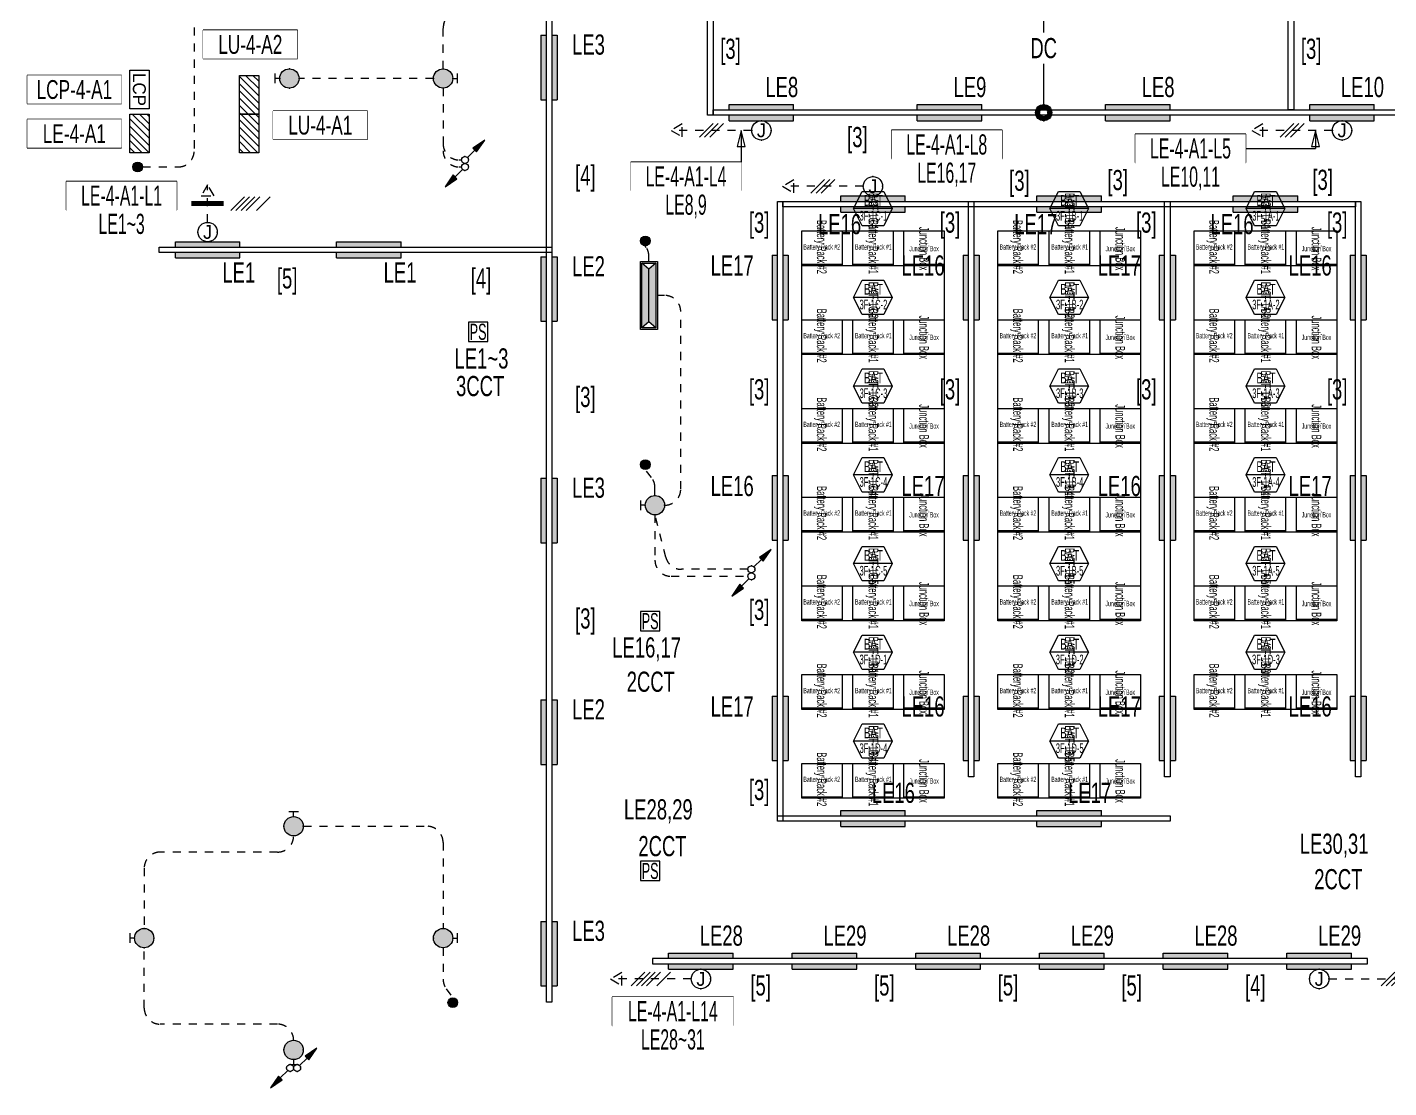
# Model space of a CAD drawing. Header units: millimetres. Extents: x 86947 to 500447, y -530175 to 1059536.
# Drawn here: x 90549 to 115873, y 463472 to 483193 of the extents above; entities that cross this region are included whole.
import ezdxf
from ezdxf.enums import TextEntityAlignment as Align

# ---------------------------------------------------------------- set-up
doc = ezdxf.new("R2010")
doc.units = ezdxf.units.MM
doc.header["$LTSCALE"] = 150
doc.set_wipeout_variables(frame=1)
doc.linetypes.add('D1', pattern=[3, 1, -1, 1])
for name, color, linetype in [('------01 Distribution Panel', 3, 'Continuous'), ('------01 Distribution Panel_UPS_Emgency', 232, 'Continuous'), ('------02 Etc Panel', 3, 'Continuous'), ('------03 Lighting Fixture', 3, 'Continuous'), ('------04 Lighting Switch', 2, 'Continuous'), ('------04 Number of Strands (가닥수)', 1, 'Continuous'), ('-----20 General Symbol', 3, 'Continuous'), ('-----23 Concealed or Exposed Wire', 4, 'D1'), ('-----25 Emergency Lighting Embeded Wire in Ceiling or Wall', 1, 'Continuous'), ('-----28 Race Way', 1, 'Continuous'), ('-----29 Indicator', 1, 'Continuous'), ('-----33 Equipment', 5, 'Continuous'), ('-----36 Dimension', 1, 'Continuous'), ('e', 1, 'Continuous')]:
    doc.layers.add(name, color=color, linetype=linetype)
doc.styles.add('ELEC', font='Dotum.ttf')

# ---------------------------------------------------------------- blocks, each defined once
blk = doc.blocks.new('D01')
at = {"linetype": 'Continuous'}
blk.add_circle((0, 0), 150, dxfattribs=at)
for p in [(-150, 0), (0, 150), (150, 0), (0, -150)]:
    blk.add_point(p)
blk = doc.blocks.new('E01')
h = blk.add_hatch(color=256)
edge = h.paths.add_edge_path(flags=17)
edge.add_arc((0, 0), 75, 0, 360)
edge = h.paths.add_edge_path()
edge.add_arc((0, 0), 150, 0, 360)
blk.add_blockref('D01', (0, 0))
at = {"xscale": 0.5, "yscale": 0.5, "zscale": 0.5}
blk.add_blockref('D01', (0, 0), dxfattribs=at)
blk = doc.blocks.new('*U16')
blk.add_lwpolyline([(150, 0), (-150, 0), (-150, -300), (150, -300)], close=True)
at = {"style": 'ELEC', "width": 0.6}
blk.add_text('PS', height=250, dxfattribs=at).set_placement((0, -150), align=Align.MIDDLE)
blk = doc.blocks.new('*U13')
h = blk.add_hatch(color=256)
edge = h.paths.add_edge_path()
edge.add_arc((0, -75), 75, 0, 360)
blk.add_circle((0, -75), 75)
blk = doc.blocks.new('D06')
for p, q in [((-75, 0), (0, 0)), ((0, -75), (0, 75))]:
    blk.add_line(p, q)
at = {"linetype": 'Continuous'}
blk.add_circle((-225, 0), 150, dxfattribs=at)
for p in [(-375, 0), (-225, 150), (-75, 0), (-225, -150)]:
    blk.add_point(p)
blk = doc.blocks.new('E06')
blk.add_hatch(color=256).paths.add_polyline_path([(-75, 0, 1), (-375, 0, 1)])
blk.add_blockref('D06', (0, 0))
blk = doc.blocks.new('E17')
h = blk.add_hatch(color=256)
h.paths.add_polyline_path([(600, 100), (-600, 100), (-600, 0), (600, 0)])
h.paths.add_polyline_path([(600, -100), (-600, -100), (-600, -200), (600, -200)])
for p, q in [((-600, 100), (600, 100)), ((-600, 100), (-600, 0)), ((600, 100), (600, 0)), ((600, 100), (600, 0)), ((-600, -100), (-600, -200)), ((-600, -200), (600, -200)), ((600, -100), (600, -200))]:
    blk.add_line(p, q)
blk = doc.blocks.new('벽부 비상등')
h = blk.add_hatch(color=0)
h.dxf.hatch_style = 1
h.paths.add_polyline_path([(0, 488), (-128, 600), (-128, -600), (0, -488)])
h = blk.add_hatch(color=0)
h.dxf.hatch_style = 1
h.paths.add_polyline_path([(128, 600), (0, 488), (0, -488), (128, -600)])
at = {"color": 1}
for p, q in [((-128, 600), (0, 488)), ((0, 488), (128, 600)), ((0, -488), (0, 488)), ((-128, -600), (0, -488)), ((0, -488), (128, -600))]:
    blk.add_line(p, q, dxfattribs=at)
blk.add_lwpolyline([(158, -630), (158, 630), (-158, 630), (-158, -630)], close=True)
blk.add_lwpolyline([(128, -600), (128, 600), (-128, 600), (-128, -600)], close=True, dxfattribs=at)
blk = doc.blocks.new('O01')
blk.add_hatch(color=256).paths.add_polyline_path([(-149, -218), (-218, -149), (-368, -368)])
blk.add_line((-46, -46), (-184, -184))
blk.add_lwpolyline([(-368, -368), (-149, -218), (-218, -149), (-368, -368)])
blk.add_circle((0, 0), 65)
for p in [(-65, 0), (-65, 0), (0, 65), (0, 65), (65, 0), (65, 0), (0, -65), (0, -65)]:
    blk.add_point(p)
blk = doc.blocks.new('O07')
blk.add_lwpolyline([(0, -100), (173, 0), (0, 100)], close=True)
blk = doc.blocks.new('O04')
blk.add_circle((0, 0), 150)
for p in [(-150, 0), (0, 150), (150, 0), (0, -150)]:
    blk.add_point(p)
at = {"style": 'ELEC'}
blk.add_text('J', height=214, dxfattribs=at).set_placement((0, 0), align=Align.MIDDLE)
blk = doc.blocks.new('A$C2e8f9a8b')
at = {"color": 0}
blk.add_line((30, 750), (30, 0), dxfattribs=at)
blk.add_lwpolyline([(650, 0), (0, 0), (0, 750), (650, 750)], close=True, dxfattribs=at)
blk = doc.blocks.new('1234')
at = {"layer": '-----33 Equipment', "elevation": 0}
for points in [[(358939, 658020), (358219, 658020), (358378, 658340), (358779, 658340), (358939, 658020), (358779, 657700), (358378, 657700), (358219, 658020)], [(362589, 658020), (361869, 658020), (362028, 658340), (362429, 658340), (362589, 658020), (362429, 657700), (362028, 657700), (361869, 658020)], [(366239, 658020), (365519, 658020), (365678, 658340), (366079, 658340), (366239, 658020), (366079, 657700), (365678, 657700), (365519, 658020)], [(357254, 650355), (357254, 657605), (359904, 657605), (359904, 650355), (357254, 650355)], [(360904, 650355), (360904, 657605), (363554, 657605), (363554, 650355), (360904, 650355)], [(364554, 650355), (364554, 657605), (367204, 657605), (367204, 650355), (364554, 650355)], [(358939, 656370), (358219, 656370), (358378, 656690), (358779, 656690), (358939, 656370), (358779, 656050), (358378, 656050), (358219, 656370)], [(362589, 656370), (361869, 656370), (362028, 656690), (362429, 656690), (362589, 656370), (362429, 656050), (362028, 656050), (361869, 656370)], [(366239, 656370), (365519, 656370), (365678, 656690), (366079, 656690), (366239, 656370), (366079, 656050), (365678, 656050), (365519, 656370)], [(358939, 654720), (358219, 654720), (358378, 655040), (358779, 655040), (358939, 654720), (358779, 654400), (358378, 654400), (358219, 654720)], [(362589, 654720), (361869, 654720), (362028, 655040), (362429, 655040), (362589, 654720), (362429, 654400), (362028, 654400), (361869, 654720)], [(366239, 654720), (365519, 654720), (365678, 655040), (366079, 655040), (366239, 654720), (366079, 654400), (365678, 654400), (365519, 654720)], [(358939, 653070), (358219, 653070), (358378, 653390), (358779, 653390), (358939, 653070), (358779, 652750), (358378, 652750), (358219, 653070)], [(362589, 653070), (361869, 653070), (362028, 653390), (362429, 653390), (362589, 653070), (362429, 652750), (362028, 652750), (361869, 653070)], [(366239, 653070), (365519, 653070), (365678, 653390), (366079, 653390), (366239, 653070), (366079, 652750), (365678, 652750), (365519, 653070)], [(358939, 648120), (358219, 648120), (358378, 648440), (358779, 648440), (358939, 648120), (358779, 647800), (358378, 647800), (358219, 648120)], [(362589, 648120), (361869, 648120), (362028, 648440), (362429, 648440), (362589, 648120), (362429, 647800), (362028, 647800), (361869, 648120)]]:
    blk.add_lwpolyline(points, dxfattribs=at)
for points in [[(359904, 657605), (359904, 656955), (357254, 656955), (357254, 657605)], [(363554, 657605), (363554, 656955), (360904, 656955), (360904, 657605)], [(367204, 657605), (367204, 656955), (364554, 656955), (364554, 657605)], [(359904, 655955), (359904, 655305), (357254, 655305), (357254, 655955)], [(363554, 655955), (363554, 655305), (360904, 655305), (360904, 655955)], [(367204, 655955), (367204, 655305), (364554, 655305), (364554, 655955)], [(359904, 654305), (359904, 653655), (357254, 653655), (357254, 654305)], [(363554, 654305), (363554, 653655), (360904, 653655), (360904, 654305)], [(367204, 654305), (367204, 653655), (364554, 653655), (364554, 654305)], [(359904, 652655), (359904, 652005), (357254, 652005), (357254, 652655)], [(363554, 652655), (363554, 652005), (360904, 652005), (360904, 652655)], [(367204, 652655), (367204, 652005), (364554, 652005), (364554, 652655)], [(359904, 647705), (359904, 647055), (357254, 647055), (357254, 647705)], [(363554, 647705), (363554, 647055), (360904, 647055), (360904, 647705)]]:
    blk.add_lwpolyline(points, close=True, dxfattribs=at)
at = {"layer": '-----33 Equipment'}
for points in [[(358939, 651420), (358219, 651420), (358378, 651740), (358779, 651740), (358939, 651420), (358779, 651100), (358378, 651100), (358219, 651420)], [(362589, 651420), (361869, 651420), (362028, 651740), (362429, 651740), (362589, 651420), (362429, 651100), (362028, 651100), (361869, 651420)], [(366239, 651420), (365519, 651420), (365678, 651740), (366079, 651740), (366239, 651420), (366079, 651100), (365678, 651100), (365519, 651420)], [(358939, 649770), (358219, 649770), (358378, 650090), (358779, 650090), (358939, 649770), (358779, 649450), (358378, 649450), (358219, 649770)], [(362589, 649770), (361869, 649770), (362028, 650090), (362429, 650090), (362589, 649770), (362429, 649450), (362028, 649450), (361869, 649770)], [(366239, 649770), (365519, 649770), (365678, 650090), (366079, 650090), (366239, 649770), (366079, 649450), (365678, 649450), (365519, 649770)]]:
    blk.add_lwpolyline(points, dxfattribs=at)
for points in [[(359904, 651005), (359904, 650355), (357254, 650355), (357254, 651005)], [(363554, 651005), (363554, 650355), (360904, 650355), (360904, 651005)], [(367204, 651005), (367204, 650355), (364554, 650355), (364554, 651005)], [(359904, 649355), (359904, 648705), (357254, 648705), (357254, 649355)], [(363554, 649355), (363554, 648705), (360904, 648705), (360904, 649355)], [(367204, 649355), (367204, 648705), (364554, 648705), (364554, 649355)]]:
    blk.add_lwpolyline(points, close=True, dxfattribs=at)
at = {"layer": '-----33 Equipment', "rotation": 89.99999999999999}
for p in [(358004, 656955), (358954, 656955), (359904, 656955), (361654, 656955), (362604, 656955), (363554, 656955), (365304, 656955), (366254, 656955), (367204, 656955), (358004, 655305), (358954, 655305), (359904, 655305), (361654, 655305), (362604, 655305), (363554, 655305), (365304, 655305), (366254, 655305), (367204, 655305), (358004, 653655), (358954, 653655), (359904, 653655), (361654, 653655), (362604, 653655), (363554, 653655), (365304, 653655), (366254, 653655), (367204, 653655), (358004, 652005), (358954, 652005), (359904, 652005), (361654, 652005), (362604, 652005), (363554, 652005), (365304, 652005), (366254, 652005), (367204, 652005), (358004, 650355), (358954, 650355), (359904, 650355), (361654, 650355), (362604, 650355), (363554, 650355), (365304, 650355), (366254, 650355), (367204, 650355), (358004, 648705), (358954, 648705), (359904, 648705), (361654, 648705), (362604, 648705), (363554, 648705), (365304, 648705), (366254, 648705), (367204, 648705), (358004, 647055), (358954, 647055), (359904, 647055), (361654, 647055), (362604, 647055), (363554, 647055)]:
    blk.add_blockref('A$C2e8f9a8b', p, dxfattribs=at)
at = {"layer": '-----33 Equipment', "style": 'ELEC', "width": 0.6}
for s, p in [('BAT', (358588, 658171)), ('BAT', (362238, 658171)), ('BAT', (365888, 658171)), ('3F-1C-1', (358588, 657887)), ('3F-1B-1', (362238, 657887)), ('3F-1A-1', (365888, 657887)), ('Battery Rack #2', (357626, 657308)), ('Battery Rack #1', (358587, 657308)), ('Junction Box', (359529, 657277)), ('Battery Rack #2', (361276, 657308)), ('Battery Rack #1', (362237, 657308)), ('Junction Box', (363179, 657277)), ('Battery Rack #2', (364926, 657308)), ('Battery Rack #1', (365887, 657308)), ('Junction Box', (366829, 657277)), ('3F-1C-2', (358588, 656237)), ('BAT', (358588, 656521)), ('3F-1B-2', (362238, 656237)), ('BAT', (362238, 656521)), ('3F-1A-2', (365888, 656237)), ('BAT', (365888, 656521)), ('Battery Rack #2', (357626, 655658)), ('Battery Rack #1', (358587, 655658)), ('Battery Rack #2', (361276, 655658)), ('Battery Rack #1', (362237, 655658)), ('Battery Rack #2', (364926, 655658)), ('Battery Rack #1', (365887, 655658)), ('Junction Box', (359529, 655627)), ('Junction Box', (363179, 655627)), ('Junction Box', (366829, 655627)), ('BAT', (358588, 654871)), ('BAT', (362238, 654871)), ('BAT', (365888, 654871)), ('3F-1C-3', (358588, 654587)), ('3F-1B-3', (362238, 654587)), ('3F-1A-3', (365888, 654587)), ('Battery Rack #2', (357626, 654008)), ('Battery Rack #1', (358587, 654008)), ('Junction Box', (359529, 653977)), ('Battery Rack #2', (361276, 654008)), ('Battery Rack #1', (362237, 654008)), ('Junction Box', (363179, 653977)), ('Battery Rack #2', (364926, 654008)), ('Battery Rack #1', (365887, 654008)), ('Junction Box', (366829, 653977)), ('3F-1C-4', (358588, 652937)), ('BAT', (358588, 653221)), ('3F-1B-4', (362238, 652937)), ('BAT', (362238, 653221)), ('3F-1A-4', (365888, 652937)), ('BAT', (365888, 653221)), ('Battery Rack #2', (357626, 652358)), ('Battery Rack #1', (358587, 652358)), ('Junction Box', (359529, 652327)), ('Battery Rack #2', (361276, 652358)), ('Battery Rack #1', (362237, 652358)), ('Junction Box', (363179, 652327)), ('Battery Rack #2', (364926, 652358)), ('Battery Rack #1', (365887, 652358)), ('Junction Box', (366829, 652327)), ('BAT', (358588, 651571)), ('BAT', (362238, 651571)), ('BAT', (365888, 651571)), ('3F-1C-5', (358588, 651287)), ('3F-1B-5', (362238, 651287)), ('3F-1A-5', (365888, 651287)), ('Battery Rack #2', (357626, 650708)), ('Battery Rack #1', (358587, 650708)), ('Junction Box', (359529, 650677)), ('Battery Rack #2', (361276, 650708)), ('Battery Rack #1', (362237, 650708)), ('Junction Box', (363179, 650677)), ('Battery Rack #2', (364926, 650708)), ('Battery Rack #1', (365887, 650708)), ('Junction Box', (366829, 650677)), ('3F-1D-1', (358588, 649637)), ('BAT', (358588, 649921)), ('3F-1D-2', (362238, 649637)), ('BAT', (362238, 649921)), ('3F-1D-3', (365888, 649637)), ('BAT', (365888, 649921)), ('Battery Rack #2', (357626, 649058)), ('Battery Rack #1', (358587, 649058)), ('Junction Box', (359529, 649027)), ('Battery Rack #2', (361276, 649058)), ('Battery Rack #1', (362237, 649058)), ('Junction Box', (363179, 649027)), ('Battery Rack #2', (364926, 649058)), ('Battery Rack #1', (365887, 649058)), ('Junction Box', (366829, 649027)), ('BAT', (358588, 648271)), ('BAT', (362238, 648271)), ('3F-1D-4', (358588, 647987)), ('3F-1D-5', (362238, 647987)), ('Battery Rack #2', (357626, 647408)), ('Battery Rack #1', (358587, 647408)), ('Battery Rack #2', (361276, 647408)), ('Battery Rack #1', (362237, 647408)), ('Junction Box', (359529, 647377)), ('Junction Box', (363179, 647377))]:
    blk.add_text(s, height=180, rotation=270, dxfattribs=at).set_placement(p, align=Align.MIDDLE_CENTER)
blk = doc.blocks.new('*U45')
at = {"color": 0}
for p, q in [((-186, -106), (26, 106)), ((-106, -106), (106, 106)), ((-26, -106), (186, 106))]:
    blk.add_line(p, q, dxfattribs=at)
blk = doc.blocks.new('*U47')
at = {"color": 0}
for p, q in [((-306, -106), (-94, 106)), ((-226, -106), (-14, 106)), ((-146, -106), (66, 106)), ((-66, -106), (146, 106)), ((94, -106), (306, 106))]:
    blk.add_line(p, q, dxfattribs=at)
blk = doc.blocks.new('A02')
h = blk.add_hatch()
h.set_pattern_fill('ANSI31', color=256, scale=25, style=0)
h.set_pattern_definition([(45, (-2000, -19200), (-56.1266, 56.1266), [])])
h.paths.add_polyline_path([(-300, 300), (-300, 0), (300, 0), (300, 300)])
blk.add_lwpolyline([(300, 0), (-300, 0), (-300, 300), (300, 300)], close=True)
blk = doc.blocks.new('A07')
blk.add_lwpolyline([(-300, 0), (-300, 300), (300, 300), (300, 0)], close=True)
at = {"style": 'ELEC'}
blk.add_text('LCP', height=200, dxfattribs=at).set_placement((0, 150), align=Align.MIDDLE)
blk = doc.blocks.new('전기실 장비배치')
at = {"layer": '-----33 Equipment', "elevation": 0}
for points in [[(106639, 479820), (105919, 479820), (106078, 480140), (106479, 480140), (106639, 479820), (106479, 479500), (106078, 479500), (105919, 479820)], [(110289, 479820), (109569, 479820), (109728, 480140), (110129, 480140), (110289, 479820), (110129, 479500), (109728, 479500), (109569, 479820)], [(113939, 479820), (113219, 479820), (113378, 480140), (113779, 480140), (113939, 479820), (113779, 479500), (113378, 479500), (113219, 479820)], [(104954, 472155), (104954, 479405), (107604, 479405), (107604, 472155), (104954, 472155)], [(108604, 472155), (108604, 479405), (111254, 479405), (111254, 472155), (108604, 472155)], [(112254, 472155), (112254, 479405), (114904, 479405), (114904, 472155), (112254, 472155)], [(106639, 478170), (105919, 478170), (106078, 478490), (106479, 478490), (106639, 478170), (106479, 477850), (106078, 477850), (105919, 478170)], [(110289, 478170), (109569, 478170), (109728, 478490), (110129, 478490), (110289, 478170), (110129, 477850), (109728, 477850), (109569, 478170)], [(113939, 478170), (113219, 478170), (113378, 478490), (113779, 478490), (113939, 478170), (113779, 477850), (113378, 477850), (113219, 478170)], [(106639, 476520), (105919, 476520), (106078, 476840), (106479, 476840), (106639, 476520), (106479, 476200), (106078, 476200), (105919, 476520)], [(110289, 476520), (109569, 476520), (109728, 476840), (110129, 476840), (110289, 476520), (110129, 476200), (109728, 476200), (109569, 476520)], [(113939, 476520), (113219, 476520), (113378, 476840), (113779, 476840), (113939, 476520), (113779, 476200), (113378, 476200), (113219, 476520)], [(106639, 474870), (105919, 474870), (106078, 475190), (106479, 475190), (106639, 474870), (106479, 474550), (106078, 474550), (105919, 474870)], [(110289, 474870), (109569, 474870), (109728, 475190), (110129, 475190), (110289, 474870), (110129, 474550), (109728, 474550), (109569, 474870)], [(113939, 474870), (113219, 474870), (113378, 475190), (113779, 475190), (113939, 474870), (113779, 474550), (113378, 474550), (113219, 474870)], [(106639, 473220), (105919, 473220), (106078, 473540), (106479, 473540), (106639, 473220), (106479, 472900), (106078, 472900), (105919, 473220)], [(110289, 473220), (109569, 473220), (109728, 473540), (110129, 473540), (110289, 473220), (110129, 472900), (109728, 472900), (109569, 473220)], [(113939, 473220), (113219, 473220), (113378, 473540), (113779, 473540), (113939, 473220), (113779, 472900), (113378, 472900), (113219, 473220)], [(106639, 471570), (105919, 471570), (106078, 471890), (106479, 471890), (106639, 471570), (106479, 471250), (106078, 471250), (105919, 471570)], [(110289, 471570), (109569, 471570), (109728, 471890), (110129, 471890), (110289, 471570), (110129, 471250), (109728, 471250), (109569, 471570)], [(113939, 471570), (113219, 471570), (113378, 471890), (113779, 471890), (113939, 471570), (113779, 471250), (113378, 471250), (113219, 471570)], [(106639, 469920), (105919, 469920), (106078, 470240), (106479, 470240), (106639, 469920), (106479, 469600), (106078, 469600), (105919, 469920)], [(110289, 469920), (109569, 469920), (109728, 470240), (110129, 470240), (110289, 469920), (110129, 469600), (109728, 469600), (109569, 469920)]]:
    blk.add_lwpolyline(points, dxfattribs=at)
for points in [[(107604, 479405), (107604, 478755), (104954, 478755), (104954, 479405)], [(111254, 479405), (111254, 478755), (108604, 478755), (108604, 479405)], [(114904, 479405), (114904, 478755), (112254, 478755), (112254, 479405)], [(107604, 477755), (107604, 477105), (104954, 477105), (104954, 477755)], [(111254, 477755), (111254, 477105), (108604, 477105), (108604, 477755)], [(114904, 477755), (114904, 477105), (112254, 477105), (112254, 477755)], [(107604, 476105), (107604, 475455), (104954, 475455), (104954, 476105)], [(111254, 476105), (111254, 475455), (108604, 475455), (108604, 476105)], [(114904, 476105), (114904, 475455), (112254, 475455), (112254, 476105)], [(107604, 474455), (107604, 473805), (104954, 473805), (104954, 474455)], [(111254, 474455), (111254, 473805), (108604, 473805), (108604, 474455)], [(114904, 474455), (114904, 473805), (112254, 473805), (112254, 474455)], [(107604, 472805), (107604, 472155), (104954, 472155), (104954, 472805)], [(111254, 472805), (111254, 472155), (108604, 472155), (108604, 472805)], [(114904, 472805), (114904, 472155), (112254, 472155), (112254, 472805)], [(107604, 471155), (107604, 470505), (104954, 470505), (104954, 471155)], [(111254, 471155), (111254, 470505), (108604, 470505), (108604, 471155)], [(114904, 471155), (114904, 470505), (112254, 470505), (112254, 471155)], [(107604, 469505), (107604, 468855), (104954, 468855), (104954, 469505)], [(111254, 469505), (111254, 468855), (108604, 468855), (108604, 469505)]]:
    blk.add_lwpolyline(points, close=True, dxfattribs=at)
at = {"layer": '-----33 Equipment', "rotation": 89.99999999999999}
for p in [(105704, 478755, 0), (106654, 478755, 0), (107604, 478755, 0), (109354, 478755, 0), (110304, 478755, 0), (111254, 478755, 0), (113004, 478755, 0), (113954, 478755, 0), (114904, 478755, 0), (105704, 477105, 0), (106654, 477105, 0), (107604, 477105, 0), (109354, 477105, 0), (110304, 477105, 0), (111254, 477105, 0), (113004, 477105, 0), (113954, 477105, 0), (114904, 477105, 0), (105704, 475455), (106654, 475455), (107604, 475455), (109354, 475455), (110304, 475455), (111254, 475455), (113004, 475455), (113954, 475455), (114904, 475455), (105704, 473805), (106654, 473805), (107604, 473805), (109354, 473805), (110304, 473805), (111254, 473805), (113004, 473805), (113954, 473805), (114904, 473805), (105704, 472155), (106654, 472155), (107604, 472155), (109354, 472155), (110304, 472155), (111254, 472155), (113004, 472155), (113954, 472155), (114904, 472155), (105704, 470505), (106654, 470505), (107604, 470505), (109354, 470505), (110304, 470505), (111254, 470505), (113004, 470505), (113954, 470505), (114904, 470505), (105704, 468855), (106654, 468855), (107604, 468855), (109354, 468855), (110304, 468855), (111254, 468855)]:
    blk.add_blockref('A$C2e8f9a8b', p, dxfattribs=at)
at = {"layer": '-----33 Equipment', "style": 'ELEC'}
for s, height, width, p in [('BAT', 200, 0.7, (106288, 479971)), ('BAT', 200, 0.7, (109938, 479971)), ('BAT', 200, 0.7, (113588, 479971)), ('3F-1C-1', 180, 0.6, (106288, 479687)), ('3F-1B-1', 180, 0.6, (109938, 479687)), ('3F-1A-1', 180, 0.6, (113588, 479687)), ('Battery Rack #2', 100, 0.6, (105326, 479108, 0)), ('Battery Rack #1', 100, 0.6, (106287, 479108, 0)), ('Junction Box', 100, 0.6, (107229, 479077, 0)), ('Battery Rack #2', 100, 0.6, (108976, 479108, 0)), ('Battery Rack #1', 100, 0.6, (109937, 479108, 0)), ('Junction Box', 100, 0.6, (110879, 479077, 0)), ('Battery Rack #2', 100, 0.6, (112626, 479108, 0)), ('Battery Rack #1', 100, 0.6, (113587, 479108, 0)), ('Junction Box', 100, 0.6, (114529, 479077, 0)), ('BAT', 200, 0.7, (106288, 478321)), ('BAT', 200, 0.7, (109938, 478321)), ('BAT', 200, 0.7, (113588, 478321)), ('3F-1C-2', 180, 0.6, (106288, 478037)), ('3F-1B-2', 180, 0.6, (109938, 478037)), ('3F-1A-2', 180, 0.6, (113588, 478037)), ('Battery Rack #2', 100, 0.6, (105326, 477458, 0)), ('Battery Rack #1', 100, 0.6, (106287, 477458, 0)), ('Junction Box', 100, 0.6, (107229, 477427, 0)), ('Battery Rack #2', 100, 0.6, (108976, 477458, 0)), ('Battery Rack #1', 100, 0.6, (109937, 477458, 0)), ('Junction Box', 100, 0.6, (110879, 477427, 0)), ('Battery Rack #2', 100, 0.6, (112626, 477458, 0)), ('Battery Rack #1', 100, 0.6, (113587, 477458, 0)), ('Junction Box', 100, 0.6, (114529, 477427, 0)), ('BAT', 200, 0.7, (106288, 476671)), ('BAT', 200, 0.7, (109938, 476671)), ('BAT', 200, 0.7, (113588, 476671)), ('3F-1C-3', 180, 0.6, (106288, 476387)), ('3F-1B-3', 180, 0.6, (109938, 476387)), ('3F-1A-3', 180, 0.6, (113588, 476387)), ('Battery Rack #2', 100, 0.6, (105326, 475808)), ('Battery Rack #1', 100, 0.6, (106287, 475808)), ('Battery Rack #2', 100, 0.6, (108976, 475808)), ('Battery Rack #1', 100, 0.6, (109937, 475808)), ('Battery Rack #2', 100, 0.6, (112626, 475808)), ('Battery Rack #1', 100, 0.6, (113587, 475808)), ('Junction Box', 100, 0.6, (107229, 475777)), ('Junction Box', 100, 0.6, (110879, 475777)), ('Junction Box', 100, 0.6, (114529, 475777)), ('BAT', 200, 0.7, (106288, 475021)), ('BAT', 200, 0.7, (109938, 475021)), ('BAT', 200, 0.7, (113588, 475021)), ('3F-1C-4', 180, 0.6, (106288, 474737)), ('3F-1B-4', 180, 0.6, (109938, 474737)), ('3F-1A-4', 180, 0.6, (113588, 474737)), ('Battery Rack #2', 100, 0.6, (105326, 474158)), ('Battery Rack #1', 100, 0.6, (106287, 474158)), ('Junction Box', 100, 0.6, (107229, 474127)), ('Battery Rack #2', 100, 0.6, (108976, 474158)), ('Battery Rack #1', 100, 0.6, (109937, 474158)), ('Junction Box', 100, 0.6, (110879, 474127)), ('Battery Rack #2', 100, 0.6, (112626, 474158)), ('Battery Rack #1', 100, 0.6, (113587, 474158)), ('Junction Box', 100, 0.6, (114529, 474127)), ('BAT', 200, 0.7, (106288, 473371)), ('BAT', 200, 0.7, (109938, 473371)), ('BAT', 200, 0.7, (113588, 473371)), ('3F-1C-5', 180, 0.6, (106288, 473087)), ('3F-1B-5', 180, 0.6, (109938, 473087)), ('3F-1A-5', 180, 0.6, (113588, 473087)), ('Battery Rack #2', 100, 0.6, (105326, 472508)), ('Battery Rack #1', 100, 0.6, (106287, 472508)), ('Battery Rack #2', 100, 0.6, (108976, 472508)), ('Battery Rack #1', 100, 0.6, (109937, 472508)), ('Battery Rack #2', 100, 0.6, (112626, 472508)), ('Battery Rack #1', 100, 0.6, (113587, 472508)), ('Junction Box', 100, 0.6, (107229, 472477)), ('Junction Box', 100, 0.6, (110879, 472477)), ('Junction Box', 100, 0.6, (114529, 472477)), ('BAT', 200, 0.7, (106288, 471721)), ('BAT', 200, 0.7, (109938, 471721)), ('BAT', 200, 0.7, (113588, 471721)), ('3F-1D-1', 180, 0.6, (106288, 471437)), ('3F-1D-2', 180, 0.6, (109938, 471437)), ('3F-1D-3', 180, 0.6, (113588, 471437)), ('Battery Rack #2', 100, 0.6, (105326, 470858)), ('Battery Rack #1', 100, 0.6, (106287, 470858)), ('Junction Box', 100, 0.6, (107229, 470827)), ('Battery Rack #2', 100, 0.6, (108976, 470858)), ('Battery Rack #1', 100, 0.6, (109937, 470858)), ('Junction Box', 100, 0.6, (110879, 470827)), ('Battery Rack #2', 100, 0.6, (112626, 470858)), ('Battery Rack #1', 100, 0.6, (113587, 470858)), ('Junction Box', 100, 0.6, (114529, 470827)), ('BAT', 200, 0.7, (106288, 470071)), ('BAT', 200, 0.7, (109938, 470071)), ('3F-1D-4', 180, 0.6, (106288, 469787)), ('3F-1D-5', 180, 0.6, (109938, 469787)), ('Battery Rack #2', 100, 0.6, (105326, 469208)), ('Battery Rack #1', 100, 0.6, (106287, 469208)), ('Battery Rack #2', 100, 0.6, (108976, 469208)), ('Battery Rack #1', 100, 0.6, (109937, 469208)), ('Junction Box', 100, 0.6, (107229, 469177)), ('Junction Box', 100, 0.6, (110879, 469177))]:
    blk.add_text(s, height=height, dxfattribs=dict(at, width=width)).set_placement(p, align=Align.MIDDLE_CENTER)

msp = doc.modelspace()

# ---------------------------------------------------------------- linework, layer by layer
at = {"layer": '------01 Distribution Panel', "color": 1, "elevation": 0}
for points in [[(93819, 482611), (95574, 482611), (95574, 483136), (93819, 483136)], [(90549, 481773), (92304, 481773), (92304, 482298), (90549, 482298)], [(90549, 480953), (92304, 480953), (92304, 481478), (90549, 481478)], [(95121, 481110), (96876, 481110), (96876, 481635), (95121, 481635)]]:
    msp.add_lwpolyline(points, close=True, dxfattribs=at)
at = {"layer": '------01 Distribution Panel', "color": 1}
for points in [[(106624, 480751), (108679, 480751), (108679, 481276), (106624, 481276)], [(111157, 480678), (113212, 480678), (113212, 481203), (111157, 481203)], [(101775, 480157), (103829, 480157), (103829, 480682), (101775, 480682)], [(91276, 479799), (93331, 479799), (93331, 480324), (91276, 480324)], [(101430, 464633), (103685, 464633), (103685, 465158), (101430, 465158)]]:
    msp.add_lwpolyline(points, close=True, dxfattribs=at)
at = {"layer": '-----23 Concealed or Exposed Wire'}
for p, q in [((93654, 483790), (93654, 480895)), ((98104, 482240), (95604, 482240)), ((92694, 480595), (93354, 480595))]:
    msp.add_line(p, q, dxfattribs=at)
for points in [[(98284, 482420), (98284, 483176, -0.087415), (98299, 483261), (98364, 483440)], [(98284, 482060), (98284, 480895, 0.414214), (98584, 480595), (98624, 480595)], [(98284, 482060), (98284, 481025, 0.414214), (98584, 480725), (98624, 480725)], [(102111, 478835), (102111, 478937, 0.144104), (102063, 479100), (102044, 479130)], [(102404, 474305, 0.414214), (102704, 474605), (102704, 477905, 0.414214), (102404, 478205), (102269, 478205)], [(102224, 474485), (102224, 474636, 0.167033), (102160, 474820), (102044, 474970)], [(103954, 473113), (102715, 473113, -0.342726), (102424, 473339), (102224, 474125), (102224, 474125), (102224, 473283, 0.414214), (102524, 472983), (103954, 472983)], [(95684, 468335), (97984, 468335, -0.414214), (98284, 468035), (98284, 466435)], [(95504, 468155, -0.414214), (95204, 467855), (93024, 467855, 0.414214), (92724, 467555), (92724, 466435)], [(95504, 464355, 0.414214), (95204, 464655), (93024, 464655, -0.414214), (92724, 464955), (92724, 466075)], [(98284, 466075), (98284, 465491, 0.158092), (98341, 465315), (98464, 465145)]]:
    msp.add_lwpolyline(points, format="xyb", dxfattribs=at)
for points in [[(104024, 481275), (102524, 481275)], [(114824, 481275), (113324, 481275)], [(93904, 479565), (93904, 480265)], [(106099, 480235), (104599, 480235)], [(102899, 465495), (101399, 465495)], [(114759, 465495), (117049, 465495)]]:
    msp.add_lwpolyline(points, dxfattribs=at)
msp.add_arc((93354, 480895), 300, 270, 0, dxfattribs=at)
at = {"layer": '-----25 Emergency Lighting Embeded Wire in Ceiling or Wall'}
for p, q in [((109454, 483096), (109454, 483855)), ((109454, 481755), (109454, 482514))]:
    msp.add_line(p, q, dxfattribs=at)
at = {"layer": '-----28 Race Way'}
for points in [[(100204, 503945), (100304, 503945), (100304, 465065), (100204, 465065)], [(100304, 479105), (100304, 479005), (93004, 479005), (93004, 479105)], [(93004, 479005), (93004, 479105), (100304, 479105), (100304, 479005)]]:
    msp.add_lwpolyline(points, close=True, dxfattribs=at)
at = {"layer": '-----28 Race Way', "elevation": 0}
for points in [[(103204, 484055), (103304, 484055), (103304, 481555), (103204, 481555)], [(114004, 484055), (114104, 484055), (114104, 481655), (114004, 481655)], [(133704, 481656), (133704, 481556), (103304, 481555), (103304, 481655)], [(104604, 468430), (104504, 468430), (104504, 479955), (104604, 479955)], [(115254, 479955), (115254, 479855), (104604, 479855), (104604, 479955)], [(108154, 469255), (108054, 469255), (108054, 479955), (108154, 479955)], [(111804, 469255), (111704, 469255), (111704, 479955), (111804, 479955)], [(115354, 469255), (115254, 469255), (115254, 479955), (115354, 479955)], [(111804, 468530), (111804, 468430), (104504, 468430), (104504, 468530)], [(102179, 465775), (115479, 465775), (115479, 465875), (102179, 465875)]]:
    msp.add_lwpolyline(points, close=True, dxfattribs=at)
at = {"layer": '-----29 Indicator', "color": 1}
for p, q in [((103829, 481275), (103754, 480975)), ((103904, 480975), (103829, 481275)), ((114510, 481275), (114435, 480975)), ((114585, 480975), (114510, 481275)), ((103754, 480975), (103904, 480975)), ((114435, 480975), (114585, 480975))]:
    msp.add_line(p, q, dxfattribs=at)
at = {"layer": '-----29 Indicator'}
msp.add_line((114510, 481275), (114510, 480940), dxfattribs=at)
at = {"layer": 'e'}
msp.add_lwpolyline([(95104, 479915, 0, 0, 0), (94204, 479915, 90, 90, 0), (93604, 479915, 0, 0, 0)], format="xyseb", dxfattribs=at)

# ---------------------------------------------------------------- block references
at = {"layer": '------01 Distribution Panel', "xscale": 1.2, "yscale": 1.2, "zscale": 1.2, "rotation": 270}
msp.add_blockref('A02', (92454, 481215), dxfattribs=at)
at = {"layer": '------01 Distribution Panel_UPS_Emgency', "xscale": 1.2, "yscale": 1.2, "zscale": 1.2, "rotation": 270}
for p in [(94494, 481935), (94494, 481215)]:
    msp.add_blockref('A02', p, dxfattribs=at)
at = {"layer": '------02 Etc Panel', "xscale": 1.2, "yscale": 1.2, "zscale": 1.2, "rotation": 270}
msp.add_blockref('A07', (92454, 482035), dxfattribs=at)
at = {"layer": '------03 Lighting Fixture', "color": 3, "xscale": -1}
for p, rotation in [((100204, 482445), 90), ((104204, 481555), 180), ((107704, 481555), 180), ((111204, 481555), 180), ((115004, 481555), 180), ((106279, 479855), 180), ((109929, 479855), 180), ((113579, 479855), 180), ((93904, 479005), 180), ((96904, 479005), 180), ((100204, 478325), 90), ((104504, 478355), 90), ((108054, 478355), 90), ((111704, 478355), 90), ((115254, 478355), 90), ((104504, 474255), 90), ((108054, 474255), 90), ((111704, 474255), 90), ((115254, 474255), 90), ((100204, 474205), 90), ((100204, 470085), 90), ((104504, 470155), 90), ((108054, 470155), 90), ((111704, 470155), 90), ((115254, 470155), 90), ((106279, 468430), 180), ((109929, 468430), 180), ((100204, 465965), 90), ((103079, 465775), 180), ((105379, 465775), 180), ((107679, 465775), 180), ((109979, 465775), 180), ((112279, 465775), 180), ((114579, 465775), 180)]:
    msp.add_blockref('E17', p, dxfattribs=dict(at, rotation=rotation))
at = {"layer": '------03 Lighting Fixture', "xscale": 1.2, "yscale": 1.2, "zscale": 1.2}
for p, rotation in [((95154, 482240), 180), ((101954, 474305), 180), ((95504, 468605), 89.99999999999999), ((92454, 466255), 180), ((95504, 463905), 270)]:
    msp.add_blockref('E06', p, dxfattribs=dict(at, rotation=rotation))
for p in [(98554, 482240), (98554, 466255)]:
    msp.add_blockref('E06', p, dxfattribs=at)
at = {"layer": '------03 Lighting Fixture'}
msp.add_blockref('E01', (109454, 481605), dxfattribs=at)
at = {"layer": '------03 Lighting Fixture', "xscale": -1}
msp.add_blockref('벽부 비상등', (102111, 478205), dxfattribs=at)
at = {"layer": '------04 Lighting Switch', "xscale": 1.2, "yscale": 1.2, "zscale": 1.2}
for p, rotation in [((92604, 480505), 180), ((101954, 479220), 89.99999999999999), ((101954, 475060), 89.99999999999997), ((98554, 465055), 270)]:
    msp.add_blockref('*U13', p, dxfattribs=dict(at, rotation=rotation))
for p in [(98934, 477710), (98934, 477710), (102134, 472330), (102134, 467685)]:
    msp.add_blockref('*U16', p, dxfattribs=at)
at = {"layer": '------04 Number of Strands (가닥수)', "xscale": 1.2, "yscale": 1.2, "zscale": 1.2}
for name, p in [('*U45', (103274, 481275)), ('*U45', (114074, 481275)), ('*U45', (105349, 480235)), ('*U47', (94702, 479915)), ('*U47', (102149, 465495)), ('*U45', (115952, 465495))]:
    msp.add_blockref(name, p, dxfattribs=at)
at = {"layer": '-----20 General Symbol', "xscale": 1.2, "yscale": 1.2, "zscale": 1.2}
for p in [(104204, 481275), (115004, 481275), (106279, 480235), (93904, 479385), (103079, 465495), (114579, 465495)]:
    msp.add_blockref('O04', p, dxfattribs=at)
at = {"layer": '-----20 General Symbol', "rotation": 180}
for p in [(98689, 480725), (104019, 473113), (95569, 463840)]:
    msp.add_blockref('O01', p, dxfattribs=at)
at = {"layer": '-----20 General Symbol'}
for p in [(98689, 480595), (104019, 472983), (95439, 463840)]:
    msp.add_blockref('O01', p, dxfattribs=at)
at = {"layer": '-----23 Concealed or Exposed Wire', "xscale": 1.199999999953434, "yscale": 1.199999999953434, "zscale": 1.199999999953434}
for p, rotation in [((102731, 481275), 180), ((113531, 481275), 180), ((93904, 480057), 90), ((104806, 480235), 180), ((101606, 465495), 180)]:
    msp.add_blockref('O07', p, dxfattribs=dict(at, rotation=rotation))
at = {"layer": '-----33 Equipment'}
msp.add_blockref('1234', (-252300, -178200), dxfattribs=at)
at = {"layer": '-----36 Dimension'}
msp.add_blockref('전기실 장비배치', (0, 0), dxfattribs=at)

# ---------------------------------------------------------------- texts
at = {"layer": '------04 Lighting Switch', "style": 'ELEC', "width": 0.7}
for s, p in [('LE3', (100988, 482871)), ('LE8', (104583, 482082)), ('LE9', (108083, 482082)), ('LE8', (111583, 482082)), ('LE10', (115383, 482082)), ('LE16', (105658, 479532)), ('LE17', (109308, 479532)), ('LE16', (112958, 479532)), ('LE2', (100988, 478751)), ('LE17', (103660, 478763)), ('LE16', (107210, 478763)), ('LE17', (110860, 478763)), ('LE16', (114410, 478763)), ('LE1', (94483, 478632)), ('LE1', (97483, 478632)), ('LE1~3', (98997, 477034)), ('3CCT', (98973, 476521)), ('3CCT', (98973, 476521)), ('LE3', (100988, 474631)), ('LE16', (103660, 474663)), ('LE17', (107210, 474663)), ('LE16', (110860, 474663)), ('LE17', (114410, 474663)), ('LE16,17', (102069, 471628)), ('2CCT', (102147, 471023)), ('LE2', (100988, 470511)), ('LE17', (103660, 470563)), ('LE16', (107210, 470563)), ('LE17', (110860, 470563)), ('LE16', (114410, 470563)), ('LE16', (106658, 468957)), ('LE17', (110308, 468957)), ('LE28,29', (102287, 468617)), ('2CCT', (102364, 467966)), ('LE30,31', (114856, 467978)), ('2CCT', (114934, 467351)), ('LE3', (100988, 466391)), ('LE28', (103458, 466302)), ('LE29', (105758, 466302)), ('LE28', (108058, 466302)), ('LE29', (110358, 466302)), ('LE28', (112658, 466302)), ('LE29', (114958, 466302))]:
    msp.add_text(s, height=375, dxfattribs=at).set_placement(p, align=Align.MIDDLE)
at = {"layer": '-----25 Emergency Lighting Embeded Wire in Ceiling or Wall', "style": 'ELEC', "width": 0.7}
msp.add_text('DC', height=375, dxfattribs=at).set_placement((109454, 482805), align=Align.MIDDLE)
at = {"layer": '-----28 Race Way', "style": 'ELEC', "width": 0.7}
for s, p in [('[3]', (103629, 482745)), ('[3]', (114429, 482745)), ('[3]', (105989, 481104)), ('[4]', (100929, 480392)), ('[3]', (109003, 480292)), ('[3]', (110831, 480305)), ('[3]', (114642, 480309)), ('[3]', (104162, 479514)), ('[3]', (107712, 479514)), ('[3]', (111362, 479514)), ('[3]', (114912, 479514)), ('[5]', (95383, 478476)), ('[4]', (98988, 478476)), ('[3]', (104162, 476413)), ('[3]', (107712, 476413)), ('[3]', (111362, 476413)), ('[3]', (114912, 476413)), ('[3]', (100929, 476272)), ('[3]', (104162, 472313)), ('[3]', (100929, 472152)), ('[3]', (104162, 468963)), ('[5]', (104189, 465328)), ('[5]', (106489, 465328)), ('[5]', (108789, 465328)), ('[5]', (111089, 465328)), ('[4]', (113389, 465328))]:
    msp.add_text(s, height=375, dxfattribs=at).set_placement(p, align=Align.MIDDLE)

# ---------------------------------------------------------------- next in the draw order: wipeouts: each hides what was drawn before it
at = {"color": 1}
for points in [[(93819, 482611), (95574, 482611), (95574, 483136), (93819, 483136)], [(90549, 481773), (92304, 481773), (92304, 482298), (90549, 482298)], [(90549, 480953), (92304, 480953), (92304, 481478), (90549, 481478)], [(95121, 481110), (96876, 481110), (96876, 481635), (95121, 481635)], [(106624, 480751), (108679, 480751), (108679, 481276), (106624, 481276)], [(111157, 480678), (113212, 480678), (113212, 481203), (111157, 481203)], [(101775, 480157), (103829, 480157), (103829, 480682), (101775, 480682)], [(91276, 479799), (93331, 479799), (93331, 480324), (91276, 480324)], [(101430, 464633), (103685, 464633), (103685, 465158), (101430, 465158)]]:
    msp.add_wipeout(points, dxfattribs=at)

# ---------------------------------------------------------------- next in the draw order: linework, layer by layer
at = {"layer": '-----29 Indicator'}
for p, q in [((103829, 481275), (103829, 480682)), ((113212, 480940), (114510, 480940))]:
    msp.add_line(p, q, dxfattribs=at)

# ---------------------------------------------------------------- next in the draw order: texts
at = {"layer": '------01 Distribution Panel', "style": 'ELEC', "width": 0.7}
for s, p in [('LCP-4-A1', (91426, 482035)), ('LE-4-A1', (91426, 481215))]:
    msp.add_text(s, height=350, dxfattribs=at).set_placement(p, align=Align.MIDDLE_CENTER)
at = {"layer": '------01 Distribution Panel_UPS_Emgency', "style": 'ELEC', "width": 0.7}
for s, p in [('LU-4-A2', (94697, 482873)), ('LU-4-A1', (95999, 481372))]:
    msp.add_text(s, height=350, dxfattribs=at).set_placement(p, align=Align.MIDDLE_CENTER)

# ---------------------------------------------------------------- next in the draw order: wipeouts: each hides what was drawn before it
at = {"color": 1}
for points in [[(106624, 480226), (108679, 480226), (108679, 480751), (106624, 480751)], [(111157, 480153), (113212, 480153), (113212, 480678), (111157, 480678)], [(101775, 479632), (103829, 479632), (103829, 480157), (101775, 480157)], [(91276, 479274), (93331, 479274), (93331, 479799), (91276, 479799)], [(101430, 464108), (103685, 464108), (103685, 464633), (101430, 464633)]]:
    msp.add_wipeout(points, dxfattribs=at)

# ---------------------------------------------------------------- next in the draw order: texts
at = {"style": 'ELEC', "width": 0.6}
for s, p in [('LE-4-A1-L8', (107651, 481013)), ('LE-4-A1-L5', (112185, 480940)), ('LE16,17', (107651, 480488)), ('LE-4-A1-L4', (102802, 480419)), ('LE10,11', (112185, 480415)), ('LE-4-A1-L1', (92304, 480062)), ('LE8,9', (102802, 479894)), ('LE1~3', (92304, 479537)), ('LE-4-A1-L14', (102557, 464896)), ('LE28~31', (102557, 464371))]:
    msp.add_text(s, height=375, dxfattribs=at).set_placement(p, align=Align.MIDDLE_CENTER)

doc.saveas('drawing.dxf')
